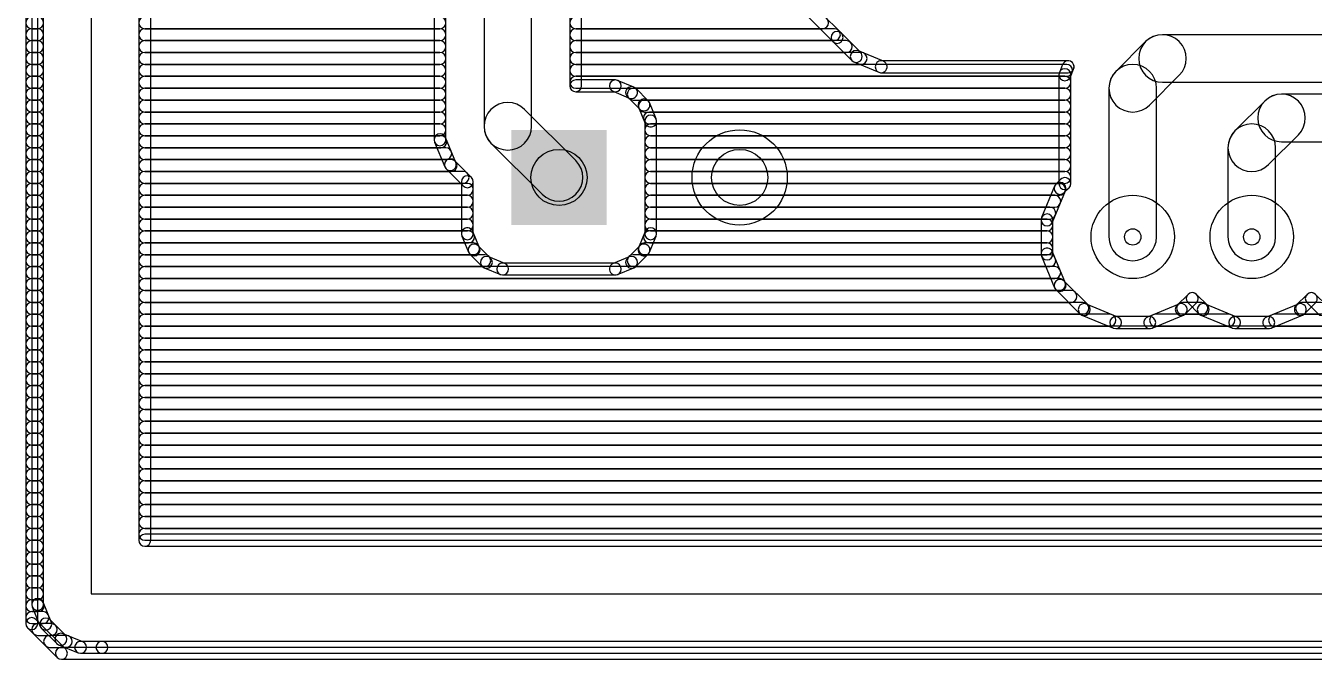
# Model space of a CAD drawing. Extents: x 43.1 to 124.6, y -1.4 to 78.4.
# Drawn here: x 43.05 to 70.55, y -1.4 to 12.13 of the extents above; entities that cross this region are included whole.
import ezdxf

# ---------------------------------------------------------------- set-up
doc = ezdxf.new("R2010")
doc.units = 0
for name, color, linetype in [('16', 175, 'CONTINUOUS'), ('17', 82, 'CONTINUOUS'), ('18', 82, 'CONTINUOUS'), ('20', 30, 'CONTINUOUS'), ('44', 253, 'CONTINUOUS')]:
    doc.layers.add(name, color=color, linetype=linetype)

# ---------------------------------------------------------------- blocks, each defined once
blk = doc.blocks.new('SQUAREP')
blk.add_solid([(-0.5, -0.5), (0.5, -0.5), (-0.5, 0.5), (0.5, 0.5)])
blk = doc.blocks.new('ROUNDP')
blk.add_circle((0, 0), 0.5)
blk = doc.blocks.new('ROUNDV')
blk.add_circle((0, 0), 0.5)

msp = doc.modelspace()

# ---------------------------------------------------------------- linework, layer by layer
at = {"layer": '16'}
for points in [[(43.307, -0.635), (43.307, 78.105, 1), (43.053, 78.105), (43.053, -0.635, 1)], [(43.18, 78.105), (43.18, -0.2274, 1), (43.434, -0.2274), (43.434, 78.105, 1)], [(45.72, 1.143), (45.72, 77.267, 1), (45.466, 77.267), (45.466, 1.143, 1)], [(52.832, 15.875), (52.832, 9.9822, 1), (53.848, 9.9822), (53.848, 15.875, 1)], [(51.7652, 15.0598), (51.7652, 9.6942, 1), (52.0192, 9.6942), (52.0192, 15.0598, 1)], [(54.9148, 10.8458), (54.9148, 15.0598, 1), (54.6608, 15.0598), (54.6608, 10.8458, 1)], [(59.4151, 12.6528), (60.2778, 11.7901, 1), (60.4574, 11.9697), (59.5947, 12.8324, 1)], [(43.18, 12.065), (43.307, 12.065, 1), (43.307, 12.319), (43.18, 12.319, 1)], [(45.593, 12.065), (51.8922, 12.065, 1), (51.8922, 12.319), (45.593, 12.319, 1)], [(54.7878, 12.065), (60.0555, 12.065, 1), (60.0555, 12.319), (54.7878, 12.319, 1)], [(43.18, 11.811), (43.307, 11.811, 1), (43.307, 12.065), (43.18, 12.065, 1)], [(45.593, 11.811), (51.8922, 11.811, 1), (51.8922, 12.065), (45.593, 12.065, 1)], [(54.7878, 11.811), (60.3095, 11.811, 1), (60.3095, 12.065), (54.7878, 12.065, 1)], [(60.2778, 11.7901), (60.6851, 11.3828, 1), (60.8647, 11.5624), (60.4574, 11.9697, 1)], [(66.9508, 11.7892), (66.3158, 11.1542, 1), (67.0342, 10.4358), (67.6692, 11.0708, 1)], [(80.645, 11.938), (67.31, 11.938, 1), (67.31, 10.922), (80.645, 10.922, 1)], [(43.18, 11.557), (43.307, 11.557, 1), (43.307, 11.811), (43.18, 11.811, 1)], [(43.18, 11.303), (43.307, 11.303, 1), (43.307, 11.557), (43.18, 11.557, 1)], [(45.593, 11.557), (51.8922, 11.557, 1), (51.8922, 11.811), (45.593, 11.811, 1)], [(45.593, 11.303), (51.8922, 11.303, 1), (51.8922, 11.557), (45.593, 11.557, 1)], [(54.7878, 11.557), (60.5635, 11.557, 1), (60.5635, 11.811), (54.7878, 11.811, 1)], [(54.7878, 11.303), (60.8778, 11.303, 1), (60.8778, 11.557), (54.7878, 11.557, 1)], [(60.7263, 11.3553), (61.2584, 11.1349, 1), (61.3556, 11.3695), (60.8235, 11.5899, 1)], [(43.18, 11.049), (43.307, 11.049, 1), (43.307, 11.303), (43.18, 11.303, 1)], [(45.593, 11.049), (51.8922, 11.049, 1), (51.8922, 11.303), (45.593, 11.303, 1)], [(54.7878, 11.049), (65.2657, 11.049, 1), (65.2657, 11.303), (54.7878, 11.303, 1)], [(61.307, 11.1252), (65.2973, 11.1252, 1), (65.2973, 11.3792), (61.307, 11.3792, 1)], [(65.18, 11.3008), (65.1099, 11.1316, 1), (65.3445, 11.0344), (65.4146, 11.2036, 1)], [(66.167, 10.795), (66.167, 7.62, 1), (67.183, 7.62), (67.183, 10.795, 1)], [(43.18, 10.795), (43.307, 10.795, 1), (43.307, 11.049), (43.18, 11.049, 1)], [(45.593, 10.795), (51.8922, 10.795, 1), (51.8922, 11.049), (45.593, 11.049, 1)], [(54.7878, 10.795), (65.2272, 10.795, 1), (65.2272, 11.049), (54.7878, 11.049, 1)], [(65.1002, 11.083), (65.1002, 8.7585, 1), (65.3542, 8.7585), (65.3542, 11.083, 1)], [(43.18, 10.541), (43.307, 10.541, 1), (43.307, 10.795), (43.18, 10.795, 1)], [(45.593, 10.541), (51.8922, 10.541, 1), (51.8922, 10.795), (45.593, 10.795, 1)], [(55.6351, 10.9728), (54.7878, 10.9728, 1), (54.7878, 10.7188), (55.6351, 10.7188, 1)], [(56.0292, 10.8201), (55.6837, 10.9631, 1), (55.5865, 10.7285), (55.932, 10.5854, 1)], [(56.3347, 10.5282), (56.0704, 10.7925, 1), (55.8908, 10.6129), (56.1551, 10.3486, 1)], [(56.0153, 10.541), (65.2272, 10.541, 1), (65.2272, 10.795), (56.0153, 10.795, 1)], [(43.18, 10.287), (43.307, 10.287, 1), (43.307, 10.541), (43.18, 10.541, 1)], [(45.593, 10.287), (51.8922, 10.287, 1), (51.8922, 10.541), (45.593, 10.541, 1)], [(52.9808, 9.623), (54.073, 8.5308, 1), (54.7914, 9.2492), (53.6992, 10.3414, 1)], [(56.5053, 10.1415), (56.3623, 10.487, 1), (56.1276, 10.3898), (56.2707, 10.0443, 1)], [(56.255, 10.287), (65.2272, 10.287, 1), (65.2272, 10.541), (56.255, 10.541, 1)], [(69.4908, 10.5192), (68.8558, 9.8842, 1), (69.5742, 9.1658), (70.2092, 9.8008, 1)], [(83.185, 10.668), (69.85, 10.668, 1), (69.85, 9.652), (83.185, 9.652, 1)], [(43.18, 10.033), (43.307, 10.033, 1), (43.307, 10.287), (43.18, 10.287, 1)], [(45.593, 10.033), (51.8922, 10.033, 1), (51.8922, 10.287), (45.593, 10.287, 1)], [(56.3602, 10.033), (65.2272, 10.033, 1), (65.2272, 10.287), (56.3602, 10.287, 1)], [(56.515, 7.6871), (56.515, 10.0929, 1), (56.261, 10.0929), (56.261, 7.6871, 1)], [(43.18, 9.779), (43.307, 9.779, 1), (43.307, 10.033), (43.18, 10.033, 1)], [(45.593, 9.779), (51.8922, 9.779, 1), (51.8922, 10.033), (45.593, 10.033, 1)], [(56.388, 9.779), (65.2272, 9.779, 1), (65.2272, 10.033), (56.388, 10.033, 1)], [(68.707, 9.525), (68.707, 7.62, 1), (69.723, 7.62), (69.723, 9.525, 1)], [(43.18, 9.525), (43.307, 9.525, 1), (43.307, 9.779), (43.18, 9.779, 1)], [(45.593, 9.525), (51.9097, 9.525, 1), (51.9097, 9.779), (45.593, 9.779, 1)], [(51.7749, 9.6456), (51.9953, 9.1135, 1), (52.2299, 9.2107), (52.0095, 9.7428, 1)], [(56.388, 9.525), (65.2272, 9.525, 1), (65.2272, 9.779), (56.388, 9.779, 1)], [(43.18, 9.271), (43.307, 9.271, 1), (43.307, 9.525), (43.18, 9.525, 1)], [(45.593, 9.271), (52.0149, 9.271, 1), (52.0149, 9.525), (45.593, 9.525, 1)], [(56.388, 9.271), (65.2272, 9.271, 1), (65.2272, 9.525), (56.388, 9.525, 1)], [(43.18, 9.017), (43.307, 9.017, 1), (43.307, 9.271), (43.18, 9.271, 1)], [(45.593, 9.017), (52.1307, 9.017, 1), (52.1307, 9.271), (45.593, 9.271, 1)], [(52.0228, 9.0723), (52.3866, 8.7085, 1), (52.5662, 8.8881), (52.2024, 9.2519, 1)], [(56.388, 9.017), (65.2272, 9.017, 1), (65.2272, 9.271), (56.388, 9.271, 1)], [(43.18, 8.763), (43.307, 8.763, 1), (43.307, 9.017), (43.18, 9.017, 1)], [(45.593, 8.763), (52.3847, 8.763, 1), (52.3847, 9.017), (45.593, 9.017, 1)], [(52.3494, 8.7983), (52.3494, 7.6871, 1), (52.6034, 7.6871), (52.6034, 8.7983, 1)], [(56.388, 8.763), (65.2272, 8.763, 1), (65.2272, 9.017), (56.388, 9.017, 1)], [(65.1374, 8.8483), (65.0348, 8.7457, 1), (65.2144, 8.5661), (65.317, 8.6687, 1)], [(43.18, 8.509), (43.307, 8.509, 1), (43.307, 8.763), (43.18, 8.763, 1)], [(45.593, 8.509), (52.4764, 8.509, 1), (52.4764, 8.763), (45.593, 8.763, 1)], [(56.388, 8.509), (65.1164, 8.509, 1), (65.1164, 8.763), (56.388, 8.763, 1)], [(65.0073, 8.7045), (64.7289, 8.0324, 1), (64.9635, 7.9352), (65.242, 8.6073, 1)], [(43.18, 8.255), (43.307, 8.255, 1), (43.307, 8.509), (43.18, 8.509, 1)], [(43.18, 8.001), (43.307, 8.001, 1), (43.307, 8.255), (43.18, 8.255, 1)], [(45.593, 8.255), (52.4764, 8.255, 1), (52.4764, 8.509), (45.593, 8.509, 1)], [(45.593, 8.001), (52.4764, 8.001, 1), (52.4764, 8.255), (45.593, 8.255, 1)], [(56.388, 8.255), (65.0112, 8.255, 1), (65.0112, 8.509), (56.388, 8.509, 1)], [(56.388, 8.001), (64.9059, 8.001, 1), (64.9059, 8.255), (56.388, 8.255, 1)], [(43.18, 7.747), (43.307, 7.747, 1), (43.307, 8.001), (43.18, 8.001, 1)], [(45.593, 7.747), (52.4764, 7.747, 1), (52.4764, 8.001), (45.593, 8.001, 1)], [(56.388, 7.747), (64.8462, 7.747, 1), (64.8462, 8.001), (56.388, 8.001, 1)], [(64.7192, 7.9838), (64.7192, 7.2562, 1), (64.9732, 7.2562), (64.9732, 7.9838, 1)], [(43.18, 7.493), (43.307, 7.493, 1), (43.307, 7.747), (43.18, 7.747, 1)], [(45.593, 7.493), (52.5042, 7.493, 1), (52.5042, 7.747), (45.593, 7.747, 1)], [(52.3591, 7.6385), (52.5021, 7.293, 1), (52.7368, 7.3902), (52.5937, 7.7357, 1)], [(56.3623, 7.293), (56.5053, 7.6385, 1), (56.2707, 7.7357), (56.1276, 7.3902, 1)], [(56.3602, 7.493), (64.8462, 7.493, 1), (64.8462, 7.747), (56.3602, 7.747, 1)], [(43.18, 7.239), (43.307, 7.239, 1), (43.307, 7.493), (43.18, 7.493, 1)], [(45.593, 7.239), (52.6094, 7.239, 1), (52.6094, 7.493), (45.593, 7.493, 1)], [(52.5297, 7.2518), (52.794, 6.9875, 1), (52.9736, 7.1671), (52.7093, 7.4314, 1)], [(56.0704, 6.9875), (56.3347, 7.2518, 1), (56.1551, 7.4314), (55.8908, 7.1671, 1)], [(56.255, 7.239), (64.8462, 7.239, 1), (64.8462, 7.493), (56.255, 7.493, 1)], [(43.18, 6.985), (43.307, 6.985, 1), (43.307, 7.239), (43.18, 7.239, 1)], [(45.593, 6.985), (52.8491, 6.985, 1), (52.8491, 7.239), (45.593, 7.239, 1)], [(52.8352, 6.9599), (53.1807, 6.8169, 1), (53.2779, 7.0515), (52.9324, 7.1946, 1)], [(55.6837, 6.8169), (56.0292, 6.9599, 1), (55.932, 7.1946), (55.5865, 7.0515, 1)], [(56.0153, 6.985), (64.9059, 6.985, 1), (64.9059, 7.239), (56.0153, 7.239, 1)], [(64.7289, 7.2076), (65.0073, 6.5355, 1), (65.242, 6.6327), (64.9635, 7.3048, 1)], [(43.18, 6.731), (43.307, 6.731, 1), (43.307, 6.985), (43.18, 6.985, 1)], [(45.593, 6.731), (65.0112, 6.731, 1), (65.0112, 6.985), (45.593, 6.985, 1)], [(53.2293, 6.8072), (55.6351, 6.8072, 1), (55.6351, 7.0612), (53.2293, 7.0612, 1)], [(43.18, 6.477), (43.307, 6.477, 1), (43.307, 6.731), (43.18, 6.731, 1)], [(45.593, 6.477), (65.1164, 6.477, 1), (65.1164, 6.731), (45.593, 6.731, 1)], [(65.0348, 6.4943), (65.5493, 5.9798, 1), (65.7289, 6.1594), (65.2144, 6.6739, 1)], [(43.18, 6.223), (43.307, 6.223, 1), (43.307, 6.477), (43.18, 6.477, 1)], [(45.593, 6.223), (65.3587, 6.223, 1), (65.3587, 6.477), (45.593, 6.477, 1)], [(67.8007, 5.9798), (68.0348, 6.2139, 1), (67.8552, 6.3935), (67.6211, 6.1594, 1)], [(67.8552, 6.2139), (68.0893, 5.9798, 1), (68.2689, 6.1594), (68.0348, 6.3935, 1)], [(70.3407, 5.9798), (70.5748, 6.2139, 1), (70.3952, 6.3935), (70.1611, 6.1594, 1)], [(70.3952, 6.2139), (70.6293, 5.9798, 1), (70.8089, 6.1594), (70.5748, 6.3935, 1)], [(43.18, 5.969), (43.307, 5.969, 1), (43.307, 6.223), (43.18, 6.223, 1)], [(45.593, 5.969), (65.6127, 5.969, 1), (65.6127, 6.223), (45.593, 6.223, 1)], [(65.5905, 5.9523), (66.2626, 5.6739, 1), (66.3598, 5.9085), (65.6877, 6.187, 1)], [(67.0874, 5.6739), (67.7595, 5.9523, 1), (67.6623, 6.187), (66.9902, 5.9085, 1)], [(67.7373, 5.969), (68.1527, 5.969, 1), (68.1527, 6.223), (67.7373, 6.223, 1)], [(68.1305, 5.9523), (68.8026, 5.6739, 1), (68.8998, 5.9085), (68.2277, 6.187, 1)], [(69.6274, 5.6739), (70.2995, 5.9523, 1), (70.2023, 6.187), (69.5302, 5.9085, 1)], [(70.2773, 5.969), (70.6927, 5.969, 1), (70.6927, 6.223), (70.2773, 6.223, 1)], [(43.18, 5.715), (43.307, 5.715, 1), (43.307, 5.969), (43.18, 5.969, 1)], [(45.593, 5.715), (66.1886, 5.715, 1), (66.1886, 5.969), (45.593, 5.969, 1)], [(66.3112, 5.6642), (67.0388, 5.6642, 1), (67.0388, 5.9182), (66.3112, 5.9182, 1)], [(67.1614, 5.715), (68.7286, 5.715, 1), (68.7286, 5.969), (67.1614, 5.969, 1)], [(68.8512, 5.6642), (69.5788, 5.6642, 1), (69.5788, 5.9182), (68.8512, 5.9182, 1)], [(69.7014, 5.715), (71.2686, 5.715, 1), (71.2686, 5.969), (69.7014, 5.969, 1)], [(43.18, 5.461), (43.307, 5.461, 1), (43.307, 5.715), (43.18, 5.715, 1)], [(45.593, 5.461), (122.027, 5.461, 1), (122.027, 5.715), (45.593, 5.715, 1)], [(43.18, 5.207), (43.307, 5.207, 1), (43.307, 5.461), (43.18, 5.461, 1)], [(45.593, 5.207), (122.027, 5.207, 1), (122.027, 5.461), (45.593, 5.461, 1)], [(43.18, 4.953), (43.307, 4.953, 1), (43.307, 5.207), (43.18, 5.207, 1)], [(43.18, 4.699), (43.307, 4.699, 1), (43.307, 4.953), (43.18, 4.953, 1)], [(45.593, 4.953), (122.027, 4.953, 1), (122.027, 5.207), (45.593, 5.207, 1)], [(45.593, 4.699), (122.027, 4.699, 1), (122.027, 4.953), (45.593, 4.953, 1)], [(43.18, 4.445), (43.307, 4.445, 1), (43.307, 4.699), (43.18, 4.699, 1)], [(45.593, 4.445), (122.027, 4.445, 1), (122.027, 4.699), (45.593, 4.699, 1)], [(43.18, 4.191), (43.307, 4.191, 1), (43.307, 4.445), (43.18, 4.445, 1)], [(45.593, 4.191), (122.027, 4.191, 1), (122.027, 4.445), (45.593, 4.445, 1)], [(43.18, 3.937), (43.307, 3.937, 1), (43.307, 4.191), (43.18, 4.191, 1)], [(45.593, 3.937), (122.027, 3.937, 1), (122.027, 4.191), (45.593, 4.191, 1)], [(43.18, 3.683), (43.307, 3.683, 1), (43.307, 3.937), (43.18, 3.937, 1)], [(45.593, 3.683), (122.027, 3.683, 1), (122.027, 3.937), (45.593, 3.937, 1)], [(43.18, 3.429), (43.307, 3.429, 1), (43.307, 3.683), (43.18, 3.683, 1)], [(45.593, 3.429), (122.027, 3.429, 1), (122.027, 3.683), (45.593, 3.683, 1)], [(43.18, 3.175), (43.307, 3.175, 1), (43.307, 3.429), (43.18, 3.429, 1)], [(45.593, 3.175), (122.027, 3.175, 1), (122.027, 3.429), (45.593, 3.429, 1)], [(43.18, 2.921), (43.307, 2.921, 1), (43.307, 3.175), (43.18, 3.175, 1)], [(45.593, 2.921), (122.027, 2.921, 1), (122.027, 3.175), (45.593, 3.175, 1)], [(43.18, 2.667), (43.307, 2.667, 1), (43.307, 2.921), (43.18, 2.921, 1)], [(45.593, 2.667), (122.027, 2.667, 1), (122.027, 2.921), (45.593, 2.921, 1)], [(43.18, 2.413), (43.307, 2.413, 1), (43.307, 2.667), (43.18, 2.667, 1)], [(45.593, 2.413), (122.027, 2.413, 1), (122.027, 2.667), (45.593, 2.667, 1)], [(43.18, 2.159), (43.307, 2.159, 1), (43.307, 2.413), (43.18, 2.413, 1)], [(45.593, 2.159), (122.027, 2.159, 1), (122.027, 2.413), (45.593, 2.413, 1)], [(43.18, 1.905), (43.307, 1.905, 1), (43.307, 2.159), (43.18, 2.159, 1)], [(45.593, 1.905), (122.027, 1.905, 1), (122.027, 2.159), (45.593, 2.159, 1)], [(43.18, 1.651), (43.307, 1.651, 1), (43.307, 1.905), (43.18, 1.905, 1)], [(43.18, 1.397), (43.307, 1.397, 1), (43.307, 1.651), (43.18, 1.651, 1)], [(45.593, 1.651), (122.027, 1.651, 1), (122.027, 1.905), (45.593, 1.905, 1)], [(45.593, 1.397), (122.027, 1.397, 1), (122.027, 1.651), (45.593, 1.651, 1)], [(43.18, 1.143), (43.307, 1.143, 1), (43.307, 1.397), (43.18, 1.397, 1)], [(45.593, 1.143), (122.027, 1.143, 1), (122.027, 1.397), (45.593, 1.397, 1)], [(43.18, 0.889), (43.307, 0.889, 1), (43.307, 1.143), (43.18, 1.143, 1)], [(122.027, 1.27), (45.593, 1.27, 1), (45.593, 1.016), (122.027, 1.016, 1)], [(43.18, 0.635), (43.307, 0.635, 1), (43.307, 0.889), (43.18, 0.889, 1)], [(43.18, 0.381), (43.307, 0.381, 1), (43.307, 0.635), (43.18, 0.635, 1)], [(43.18, 0.127), (43.307, 0.127, 1), (43.307, 0.381), (43.18, 0.381, 1)], [(43.18, -0.127), (43.307, -0.127, 1), (43.307, 0.127), (43.18, 0.127, 1)], [(43.18, -0.381), (43.318, -0.381, 1), (43.318, -0.127), (43.18, -0.127, 1)], [(43.1897, -0.276), (43.3637, -0.6961, 1), (43.5983, -0.5989), (43.4243, -0.1788, 1)], [(43.18, -0.635), (43.4232, -0.635, 1), (43.4232, -0.381), (43.18, -0.381, 1)], [(43.9048, -1.1802), (43.2698, -0.5452, 1), (43.0902, -0.7248), (43.7252, -1.3598, 1)], [(43.3912, -0.7373), (43.7127, -1.0588, 1), (43.8923, -0.8792), (43.5708, -0.5577, 1)], [(43.307, -0.889), (43.5956, -0.889, 1), (43.5956, -0.635), (43.307, -0.635, 1)], [(43.561, -1.143), (43.916, -1.143, 1), (43.916, -0.889), (43.561, -0.889, 1)], [(43.7539, -1.0863), (44.174, -1.2603, 1), (44.2712, -1.0257), (43.8511, -0.8517, 1)], [(44.2226, -1.27), (44.6774, -1.27, 1), (44.6774, -1.016), (44.2226, -1.016, 1)], [(44.6774, -1.27), (122.9426, -1.27, 1), (122.9426, -1.016), (44.6774, -1.016, 1)], [(124.46, -1.143), (43.815, -1.143, 1), (43.815, -1.397), (124.46, -1.397, 1)], [(43.815, -1.397), (124.46, -1.397, 1), (124.46, -1.143), (43.815, -1.143, 1)]]:
    msp.add_lwpolyline(points, format="xyb", close=True, dxfattribs=at)
at = {"layer": '20'}
for p, q in [((44.45, 78.41), (44.45, 0)), ((44.45, 0), (123.17, 0))]:
    msp.add_line(p, q, dxfattribs=at)
at = {"layer": '44'}
for centre, radius in [((54.4322, 8.89), 0.6), ((58.2878, 8.89), 0.6), ((66.675, 7.62), 0.175), ((69.215, 7.62), 0.175)]:
    msp.add_circle(centre, radius, dxfattribs=at)

# ---------------------------------------------------------------- block references
at = {"layer": '17', "xscale": 2.032, "yscale": 2.032}
for name, p in [('SQUAREP', (54.4322, 8.89)), ('ROUNDP', (58.2878, 8.89))]:
    msp.add_blockref(name, p, dxfattribs=at)
at = {"layer": '18', "xscale": 1.778, "yscale": 1.778}
for p in [(66.675, 7.62), (69.215, 7.62)]:
    msp.add_blockref('ROUNDV', p, dxfattribs=at)

doc.saveas('drawing.dxf')
